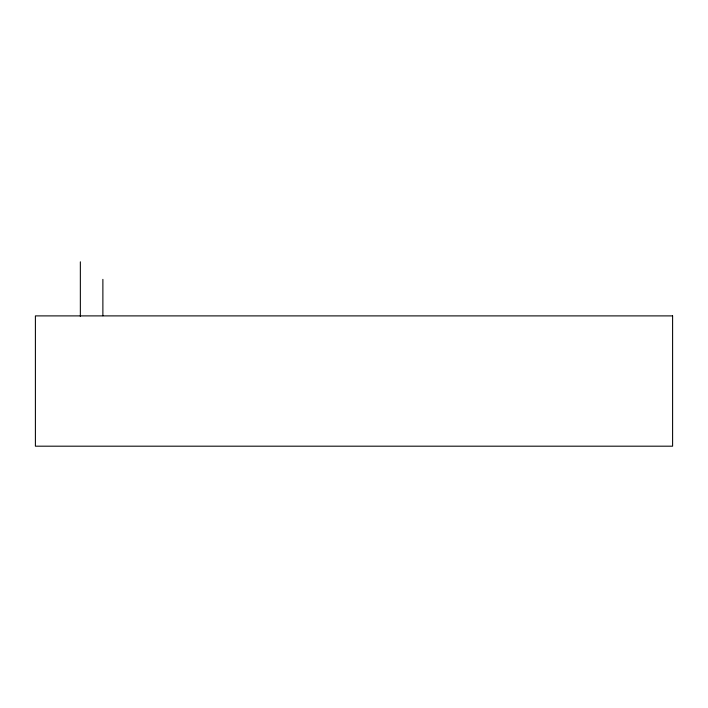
<?xml version="1.0" encoding="UTF-8"?>
<svg xmlns="http://www.w3.org/2000/svg" width="708" height="708" viewBox="0 0 708 708"><rect width="100%" height="100%" fill="white"/><g stroke="black" fill="none" stroke-linecap="round" stroke-linejoin="round"><path stroke-width="1.06" d="M102.881 279.368L102.881 315.724M80.349 261.81L80.349 316.529M672.6 315.892L35.4 315.892L35.4 446.19L672.6 446.19L672.6 315.892"/></g></svg>
